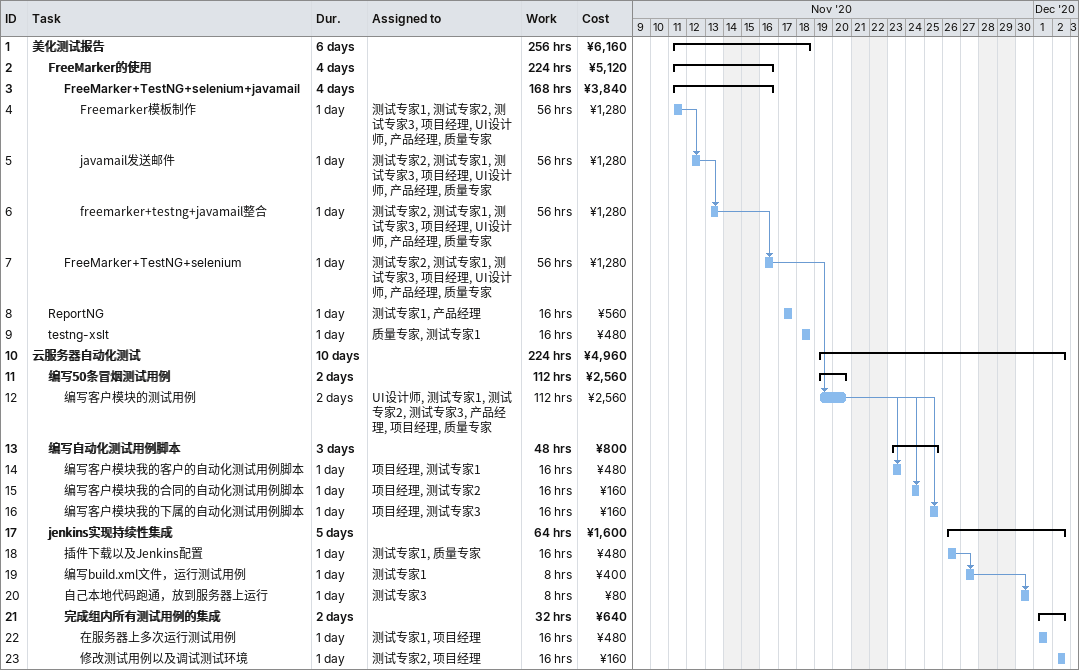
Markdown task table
| ID | Level | Task | Duration | Start | Finish | Predecessors | Resources | Work (h) | Cost (¥) |
|---|---|---|---|---|---|---|---|---|---|
| 1 | 1 | **美化测试报告** | 6d | 2020-11-11 | 2020-11-18 |  |  | 256 | 6160 |
| 2 | 2 | **FreeMarker的使用** | 4d | 2020-11-11 | 2020-11-16 |  |  | 224 | 5120 |
| 3 | 3 | **FreeMarker+TestNG+selenium+javamail** | 4d | 2020-11-11 | 2020-11-16 |  |  | 168 | 3840 |
| 4 | 4 | Freemarker模板制作 | 1d | 2020-11-11 | 2020-11-11 |  | 测试专家1, 测试专家2, 测试专家3, 项目经理, UI设计师, 产品经理, 质量专家 | 56 | 1280 |
| 5 | 4 | javamail发送邮件 | 1d | 2020-11-12 | 2020-11-12 | 4 | 测试专家2, 测试专家1, 测试专家3, 项目经理, UI设计师, 产品经理, 质量专家 | 56 | 1280 |
| 6 | 4 | freemarker+testng+javamail整合 | 1d | 2020-11-13 | 2020-11-13 | 5 | 测试专家2, 测试专家1, 测试专家3, 项目经理, UI设计师, 产品经理, 质量专家 | 56 | 1280 |
| 7 | 3 | FreeMarker+TestNG+selenium | 1d | 2020-11-16 | 2020-11-16 | 6 | 测试专家2, 测试专家1, 测试专家3, 项目经理, UI设计师, 产品经理, 质量专家 | 56 | 1280 |
| 8 | 2 | ReportNG | 1d | 2020-11-17 | 2020-11-17 |  | 测试专家1, 产品经理 | 16 | 560 |
| 9 | 2 | testng-xslt | 1d | 2020-11-18 | 2020-11-18 |  | 质量专家, 测试专家1 | 16 | 480 |
| 10 | 1 | **云服务器自动化测试** | 10d | 2020-11-19 | 2020-12-02 |  |  | 224 | 4960 |
| 11 | 2 | **编写50条冒烟测试用例** | 2d | 2020-11-19 | 2020-11-20 |  |  | 112 | 2560 |
| 12 | 3 | 编写客户模块的测试用例 | 2d | 2020-11-19 | 2020-11-20 | 7 | UI设计师, 测试专家1, 测试专家2, 测试专家3, 产品经理, 项目经理, 质量专家 | 112 | 2560 |
| 13 | 2 | **编写自动化测试用例脚本** | 3d | 2020-11-23 | 2020-11-25 |  |  | 48 | 800 |
| 14 | 3 | 编写客户模块我的客户的自动化测试用例脚本 | 1d | 2020-11-23 | 2020-11-23 | 12 | 项目经理, 测试专家1 | 16 | 480 |
| 15 | 3 | 编写客户模块我的合同的自动化测试用例脚本 | 1d | 2020-11-24 | 2020-11-24 | 12 | 项目经理, 测试专家2 | 16 | 160 |
| 16 | 3 | 编写客户模块我的下属的自动化测试用例脚本 | 1d | 2020-11-25 | 2020-11-25 | 12 | 项目经理, 测试专家3 | 16 | 160 |
| 17 | 2 | **jenkins实现持续性集成** | 5d | 2020-11-26 | 2020-12-02 |  |  | 64 | 1600 |
| 18 | 3 | 插件下载以及Jenkins配置 | 1d | 2020-11-26 | 2020-11-26 |  | 测试专家1, 质量专家 | 16 | 480 |
| 19 | 3 | 编写build.xml文件，运行测试用例 | 1d | 2020-11-27 | 2020-11-27 | 18 | 测试专家1 | 8 | 400 |
| 20 | 3 | 自己本地代码跑通，放到服务器上运行 | 1d | 2020-11-30 | 2020-11-30 | 19 | 测试专家3 | 8 | 80 |
| 21 | 3 | **完成组内所有测试用例的集成** | 2d | 2020-12-01 | 2020-12-02 |  |  | 32 | 640 |
| 22 | 4 | 在服务器上多次运行测试用例 | 1d | 2020-12-01 | 2020-12-01 |  | 测试专家1, 项目经理 | 16 | 480 |
| 23 | 4 | 修改测试用例以及调试测试环境 | 1d | 2020-12-02 | 2020-12-02 |  | 测试专家2, 项目经理 | 16 | 160 |
